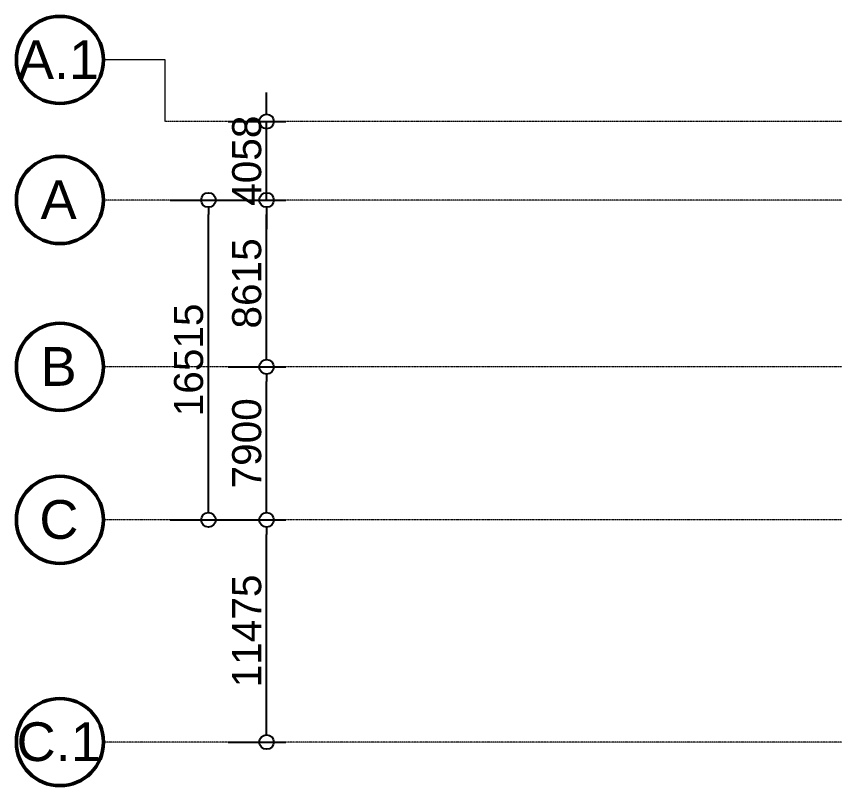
# Model space of a CAD drawing. Header units: millimetres. Extents: x -962357 to -591296, y -195428 to 59420.
# Drawn here: x -962357 to -920123, y -18045 to 21678 of the extents above; entities that cross this region are included whole.
import ezdxf

# ---------------------------------------------------------------- set-up
doc = ezdxf.new("R2010")
doc.units = ezdxf.units.MM
doc.linetypes.add('DPA_Grid _ Level 100', pattern=[10, 5.5, -1.6, 1.3, -1.6])
for name, color, linetype, lineweight in [('A-ANNO-DIMS', 1, 'Continuous', 9), ('S-GRID', 251, 'Continuous', 9), ('S-GRID-IDEN', 3, 'Continuous', 50)]:
    doc.layers.add(name, color=color, linetype=linetype, lineweight=lineweight)
doc.styles.add('Arial', font='arial.ttf', dxfattribs={"height": 2000})
doc.styles.add('Arial_1', font='arial.ttf', dxfattribs={"height": 1500})
doc.dimstyles.new('DPA-DIM-3_0_C-C', dxfattribs={"dimscale": 304.8, "dimtxt": 1530.3891, "dimasz": 2.46063, "dimexe": 3.28084, "dimexo": 0.0625, "dimgap": 0.82021, "dimtad": 1, "dimdec": 0, "dimzin": 0, "dimdsep": 46, "dimtxsty": 'Arial_1', "dimblk1": 'DOTBLANK', "dimblk2": 'DOTBLANK', "dimsah": 1, "dimcen": 0.09, "dimdle": 3.28084, "dimadec": 8, "dimazin": 0, "dimtfac": 1, "dimtdec": 4, "dimtix": 1, "dimtmove": 0, "dimatfit": 3, "dimfxl": 6.56168, "dimfxlon": 1, "dimtvp": 1, "dimtolj": 1, "dimtzin": 0, "dimarcsym": 2})

# ---------------------------------------------------------------- blocks, each defined once
blk = doc.blocks.new('_DotBlank')
at = {"color": 0, "linetype": 'ByBlock', "lineweight": -2}
blk.add_line((-0.5, 0), (-1, 0), dxfattribs=at)
blk.add_circle((0, 0), 0.5, dxfattribs=at)
blk = doc.blocks.new('DIMBLOCK27-4180-01 LOWER PLATFORM LEVEL - REFLECTED CEILING PLAN')
at = {"layer": 'A-ANNO-DIMS', "color": 0, "lineweight": -2, "transparency": 16777216}
for p, q in [((-954425, 12195), (-951444, 12195)), ((-952444, -3570), (-952444, 11445)), ((-954425, -4320), (-951444, -4320))]:
    blk.add_line(p, q, dxfattribs=at)
at = {"layer": 'Defpoints', "color": 0, "transparency": 16777216}
for p in [(-954444, 12195), (-952444, 12195), (-954444, -4320)]:
    blk.add_point(p, dxfattribs=at)
at = {"layer": 'A-ANNO-DIMS', "color": 0, "lineweight": -2, "transparency": 16777216, "xscale": 750, "yscale": 750, "zscale": 750}
for p, rotation in [((-952444, 12195), 90), ((-952444, -4320), 270)]:
    blk.add_blockref('_DotBlank', p, dxfattribs=dict(at, rotation=rotation))
at = {"layer": 'A-ANNO-DIMS', "color": 0, "transparency": 16777216, "insert": (-953460, 3937), "char_height": 1500, "width": 6922.07, "attachment_point": 5, "rotation": 90, "style": 'Arial_1'}
blk.add_mtext('\\A1;16515', dxfattribs=at)
blk = doc.blocks.new('DIMBLOCK28-4180-01 LOWER PLATFORM LEVEL - REFLECTED CEILING PLAN')
at = {"layer": 'A-ANNO-DIMS', "color": 0, "lineweight": -2, "transparency": 16777216}
for p, q in [((-951425, 3580), (-948444, 3580)), ((-949444, -3570), (-949444, 2830)), ((-951425, -4320), (-948444, -4320))]:
    blk.add_line(p, q, dxfattribs=at)
at = {"layer": 'Defpoints', "color": 0, "transparency": 16777216}
for p in [(-951444, 3580), (-949444, 3580), (-951444, -4320)]:
    blk.add_point(p, dxfattribs=at)
at = {"layer": 'A-ANNO-DIMS', "color": 0, "lineweight": -2, "transparency": 16777216, "xscale": 750, "yscale": 750, "zscale": 750}
for p, rotation in [((-949444, 3580), 90), ((-949444, -4320), 270)]:
    blk.add_blockref('_DotBlank', p, dxfattribs=dict(at, rotation=rotation))
at = {"layer": 'A-ANNO-DIMS', "color": 0, "transparency": 16777216, "insert": (-950460, -370), "char_height": 1500, "width": 5537.65, "attachment_point": 5, "rotation": 90, "style": 'Arial_1'}
blk.add_mtext('\\A1;7900', dxfattribs=at)
blk = doc.blocks.new('DIMBLOCK29-4180-01 LOWER PLATFORM LEVEL - REFLECTED CEILING PLAN')
at = {"layer": 'A-ANNO-DIMS', "color": 0, "lineweight": -2, "transparency": 16777216}
for p, q in [((-951425, 12195), (-948444, 12195)), ((-949444, 4330), (-949444, 11445)), ((-951425, 3580), (-948444, 3580))]:
    blk.add_line(p, q, dxfattribs=at)
at = {"layer": 'Defpoints', "color": 0, "transparency": 16777216}
for p in [(-951444, 12195), (-949444, 12195), (-951444, 3580)]:
    blk.add_point(p, dxfattribs=at)
at = {"layer": 'A-ANNO-DIMS', "color": 0, "lineweight": -2, "transparency": 16777216, "xscale": 750, "yscale": 750, "zscale": 750}
for p, rotation in [((-949444, 12195), 90), ((-949444, 3580), 270)]:
    blk.add_blockref('_DotBlank', p, dxfattribs=dict(at, rotation=rotation))
at = {"layer": 'A-ANNO-DIMS', "color": 0, "transparency": 16777216, "insert": (-950460, 7887), "char_height": 1500, "width": 5537.65, "attachment_point": 5, "rotation": 90, "style": 'Arial_1'}
blk.add_mtext('\\A1;8615', dxfattribs=at)
blk = doc.blocks.new('DIMBLOCK52-4180-01 LOWER PLATFORM LEVEL - REFLECTED CEILING PLAN')
at = {"layer": 'A-ANNO-DIMS', "color": 0, "lineweight": -2, "transparency": 16777216}
for p, q in [((-951425, -4320), (-948444, -4320)), ((-949444, -15045), (-949444, -5070)), ((-951425, -15795), (-948444, -15795))]:
    blk.add_line(p, q, dxfattribs=at)
at = {"layer": 'Defpoints', "color": 0, "transparency": 16777216}
for p in [(-951444, -4320), (-949444, -4320), (-951444, -15795)]:
    blk.add_point(p, dxfattribs=at)
at = {"layer": 'A-ANNO-DIMS', "color": 0, "lineweight": -2, "transparency": 16777216, "xscale": 750, "yscale": 750, "zscale": 750}
for p, rotation in [((-949444, -4320), 90), ((-949444, -15795), 270)]:
    blk.add_blockref('_DotBlank', p, dxfattribs=dict(at, rotation=rotation))
at = {"layer": 'A-ANNO-DIMS', "color": 0, "transparency": 16777216, "insert": (-950460, -10058), "char_height": 1500, "width": 6922.07, "attachment_point": 5, "rotation": 90, "style": 'Arial_1'}
blk.add_mtext('\\A1;11475', dxfattribs=at)
blk = doc.blocks.new('DIMBLOCK54-4180-01 LOWER PLATFORM LEVEL - REFLECTED CEILING PLAN')
at = {"layer": 'A-ANNO-DIMS', "color": 0, "lineweight": -2, "transparency": 16777216}
for p, q in [((-949444, 17003), (-949444, 17753)), ((-951425, 16253), (-948444, 16253)), ((-949444, 12195), (-949444, 16253)), ((-951425, 12195), (-948444, 12195)), ((-949444, 11445), (-949444, 10695))]:
    blk.add_line(p, q, dxfattribs=at)
at = {"layer": 'Defpoints', "color": 0, "transparency": 16777216}
for p in [(-951444, 16253), (-949444, 16253), (-951444, 12195)]:
    blk.add_point(p, dxfattribs=at)
at = {"layer": 'A-ANNO-DIMS', "color": 0, "lineweight": -2, "transparency": 16777216, "xscale": 750, "yscale": 750, "zscale": 750}
for p, rotation in [((-949444, 16253), 270), ((-949444, 12195), 90)]:
    blk.add_blockref('_DotBlank', p, dxfattribs=dict(at, rotation=rotation))
at = {"layer": 'A-ANNO-DIMS', "color": 0, "transparency": 16777216, "insert": (-950460, 14224), "char_height": 1500, "width": 5537.65, "attachment_point": 5, "rotation": 90, "style": 'Arial_1'}
blk.add_mtext('\\A1;4058', dxfattribs=at)
blk = doc.blocks.new('Grid - 100 Scale-2291345-4180-01 LOWER PLATFORM LEVEL - REFLECTED CEILING PLAN')
at = {"layer": 'S-GRID-IDEN'}
blk.add_circle((0, 0), 4.5, dxfattribs=at)
blk = doc.blocks.new('C-1-PP19-AR-4180-01-B_20250908-040939_EXDOWNLIGHT')
at = {"layer": 'S-GRID-IDEN', "xscale": 499.9999999999997, "yscale": 499.9999999999997, "zscale": 499.9999999999997, "rotation": 90}
for p in [(-215427, 15848), (-215427, 8615), (-215427, 0), (-215427, -7900), (-215427, -19375)]:
    blk.add_blockref('Grid - 100 Scale-2291345-4180-01 LOWER PLATFORM LEVEL - REFLECTED CEILING PLAN', p, dxfattribs=at)

msp = doc.modelspace()

# ---------------------------------------------------------------- linework, layer by layer
at = {"layer": 'S-GRID'}
for p, q in [((-954682, 19428), (-957857, 19428)), ((-954682, 16253), (-954682, 19428))]:
    msp.add_line(p, q, dxfattribs=at)
at = {"layer": 'S-GRID', "linetype": 'DPA_Grid _ Level 100'}
for p, q in [((-601518.7, 16253), (-954682, 16253)), ((-601518.7, 12195), (-957857, 12195)), ((-602984.2, 3580), (-957857, 3580)), ((-602984.2, -4320), (-957857, -4320)), ((-602984.2, -15795), (-957857, -15795))]:
    msp.add_line(p, q, dxfattribs=at)

# ---------------------------------------------------------------- block references
msp.add_blockref('C-1-PP19-AR-4180-01-B_20250908-040939_EXDOWNLIGHT', (-744680, 3580))

# ---------------------------------------------------------------- texts
at = {"layer": 'S-GRID-IDEN', "lineweight": 9, "char_height": 2000, "attachment_point": 1, "style": 'Arial'}
for s, insert, width in [('A.1', (-962278.1, 20447.4), 5130.8), ('A', (-961105.6, 13214.4), 2284.809), ('B', (-961105.6, 4599.4), 2284.809), ('C', (-961170.6, -3300.6), 2445.147), ('C.1', (-962345.6, -14775.6), 5291.137)]:
    msp.add_mtext(s, dxfattribs=dict(at, insert=insert, width=width))

# ---------------------------------------------------------------- dimensions: what is measured, and where the dimension line sits
at = {"layer": 'A-ANNO-DIMS'}
for base, p1, p2, override, picture, middle in [((-949443.7, 16253), (-951443.7, 12195), (-951443.7, 16253), {"dimpost": '<>', "dimfxl": 4057.997178}, 'DIMBLOCK54-4180-01 LOWER PLATFORM LEVEL - REFLECTED CEILING PLAN', (-950459.5, 14224)), ((-952443.7, 12195), (-954443.7, -4320), (-954443.7, 12195), {"dimpost": '<>', "dimfxl": 16515.002991}, 'DIMBLOCK27-4180-01 LOWER PLATFORM LEVEL - REFLECTED CEILING PLAN', (-953459.5, 3937.5)), ((-949443.7, 12195), (-951443.7, 3580), (-951443.7, 12195), {"dimpost": '<>', "dimfxl": 8614.999996}, 'DIMBLOCK29-4180-01 LOWER PLATFORM LEVEL - REFLECTED CEILING PLAN', (-950459.5, 7887.5)), ((-949443.7, 3580), (-951443.7, -4320), (-951443.7, 3580), {"dimpost": '<>', "dimfxl": 7900.002995}, 'DIMBLOCK28-4180-01 LOWER PLATFORM LEVEL - REFLECTED CEILING PLAN', (-950459.5, -370)), ((-949443.7, -4320), (-951443.7, -15795), (-951443.7, -4320), {"dimpost": '<>', "dimfxl": 11474.997005}, 'DIMBLOCK52-4180-01 LOWER PLATFORM LEVEL - REFLECTED CEILING PLAN', (-950459.5, -10057.5))]:
    dim = msp.add_linear_dim(base=base, p1=p1, p2=p2, angle=90, dimstyle='DPA-DIM-3_0_C-C', override=override, dxfattribs=at)
    dim.commit()
    dim.dimension.update_dxf_attribs({"geometry": picture, "text_midpoint": middle})

doc.saveas('drawing.dxf')
